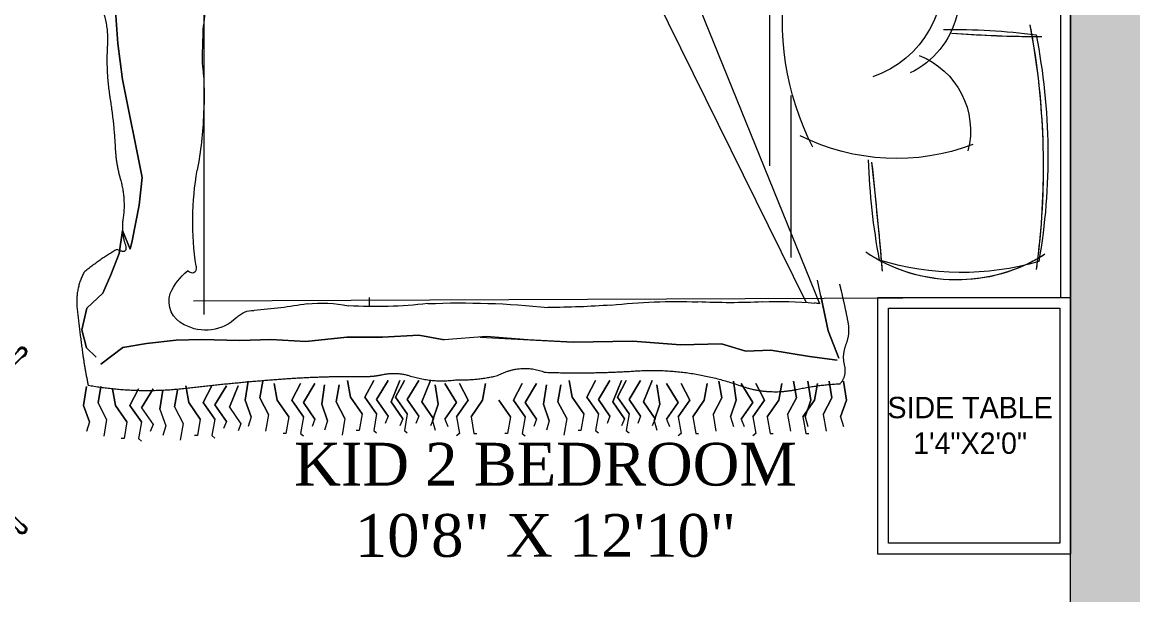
# Model space of a CAD drawing. Header units: inches. Extents: x 2744 to 7136, y -4349 to -2068.
# Drawn here: x 5822.1 to 5926, y -4188.1 to -4134.6 of the extents above; entities that cross this region are included whole.
import ezdxf

# ---------------------------------------------------------------- set-up
doc = ezdxf.new("R2010")
doc.units = ezdxf.units.IN
doc.header["$MEASUREMENT"] = 0
doc.linetypes.add('1', pattern=[0])
doc.layers.add('1_text', color=252, linetype='Continuous')
doc.layers.add('line_cad-block.com', color=250, linetype='Continuous')
doc.layers.add('col.', color=31, linetype='Continuous', lineweight=0)
doc.layers.add('DIM', color=40, linetype='1', lineweight=0)
doc.layers.add('HATCH', color=251, linetype='Continuous', lineweight=0, transparency=0.75)
doc.styles.add('HEMI', font='stylu.ttf')
doc.styles.add('syf', font='sylfaen.ttf')

# ---------------------------------------------------------------- blocks, each defined once
blk = doc.blocks.new('RUG')
at = {"color": 252, "true_color": 0x939598}
for p, q in [((35282.32, -13409.02), (35281.32, -13404.3)), ((35281.63, -13405.75), (35282.32, -13409.02)), ((35282.32, -13409.02), (35283.32, -13411.59)), ((35283.32, -13411.59), (35282.32, -13409.02)), ((35218.11, -13416.23), (35219.2, -13417.79)), ((35218.11, -13416.23), (35219.2, -13417.79)), ((35219.83, -13416.37), (35220.37, -13417.92)), ((35219.83, -13416.37), (35220.37, -13417.92)), ((35221.19, -13416.14), (35222, -13417.7)), ((35221.19, -13416.14), (35222, -13417.7)), ((35226.32, -13416.17), (35227.4, -13417.73)), ((35226.32, -13416.17), (35227.4, -13417.73)), ((35213.23, -13417.56), (35212.95, -13418.45)), ((35213.23, -13417.56), (35212.95, -13418.45)), ((35214.85, -13417.34), (35214.58, -13418.9)), ((35214.85, -13417.34), (35214.58, -13418.9)), ((35216.75, -13417.56), (35216.48, -13419.12)), ((35216.75, -13417.56), (35216.48, -13419.12)), ((35218.11, -13417.56), (35217.84, -13419.12)), ((35218.11, -13417.56), (35217.84, -13419.12)), ((35223.6, -13417.29), (35223.33, -13418.84)), ((35223.6, -13417.29), (35223.33, -13418.84)), ((35224.96, -13417.29), (35224.69, -13418.84)), ((35224.96, -13417.29), (35224.69, -13418.84)), ((35226.05, -13417.51), (35225.78, -13418.18)), ((35226.05, -13417.51), (35225.78, -13418.18)), ((35228.35, -13417.08), (35228.08, -13417.97)), ((35228.35, -13417.08), (35228.08, -13417.97)), ((35229.98, -13416.86), (35229.71, -13418.42)), ((35229.98, -13416.86), (35229.71, -13418.42)), ((35231.88, -13417.08), (35231.61, -13418.64)), ((35231.88, -13417.08), (35231.61, -13418.64)), ((35233.24, -13417.08), (35232.97, -13418.64)), ((35233.24, -13417.08), (35232.97, -13418.64)), ((35234.32, -13417.31), (35234.05, -13417.97)), ((35234.32, -13417.31), (35234.05, -13417.97)), ((35235.5, -13417.44), (35235.23, -13418.33)), ((35235.5, -13417.44), (35235.23, -13418.33)), ((35237.13, -13417.22), (35236.86, -13418.78)), ((35237.13, -13417.22), (35236.86, -13418.78)), ((35238.73, -13416.8), (35238.46, -13418.36)), ((35238.73, -13416.8), (35238.46, -13418.36)), ((35240.09, -13416.8), (35239.82, -13418.36)), ((35240.09, -13416.8), (35239.82, -13418.36)), ((35241.17, -13417.03), (35240.9, -13417.69)), ((35241.17, -13417.03), (35240.9, -13417.69)), ((35242.53, -13417.25), (35242.26, -13417.92)), ((35242.53, -13417.25), (35242.26, -13417.92)), ((35242.96, -13416.8), (35242.69, -13418.36)), ((35242.96, -13416.8), (35242.69, -13418.36)), ((35244.04, -13417.03), (35243.77, -13417.69)), ((35244.04, -13417.03), (35243.77, -13417.69)), ((35245.4, -13417.25), (35245.13, -13417.92)), ((35245.4, -13417.25), (35245.13, -13417.92)), ((35245.3, -13417.44), (35245.57, -13418.33)), ((35245.3, -13417.44), (35245.57, -13418.33)), ((35246.47, -13417.31), (35246.75, -13417.97)), ((35246.47, -13417.31), (35246.75, -13417.97)), ((35247.56, -13417.08), (35247.83, -13418.64)), ((35247.56, -13417.08), (35247.83, -13418.64)), ((35248.92, -13417.08), (35249.19, -13418.64)), ((35248.92, -13417.08), (35249.19, -13418.64)), ((35252.61, -13417.08), (35252.34, -13418.64)), ((35252.61, -13417.08), (35252.34, -13418.64)), ((35253.97, -13417.08), (35253.7, -13418.64)), ((35253.97, -13417.08), (35253.7, -13418.64)), ((35255.05, -13417.31), (35254.78, -13417.97)), ((35255.05, -13417.31), (35254.78, -13417.97)), ((35256.23, -13417.44), (35255.96, -13418.33)), ((35256.23, -13417.44), (35255.96, -13418.33)), ((35257.86, -13417.22), (35257.59, -13418.78)), ((35257.86, -13417.22), (35257.59, -13418.78)), ((35259.46, -13416.8), (35259.19, -13418.36)), ((35259.46, -13416.8), (35259.19, -13418.36)), ((35260.82, -13416.8), (35260.55, -13418.36)), ((35260.82, -13416.8), (35260.55, -13418.36)), ((35261.9, -13417.03), (35261.63, -13417.69)), ((35261.9, -13417.03), (35261.63, -13417.69)), ((35263.26, -13417.25), (35262.99, -13417.92)), ((35263.26, -13417.25), (35262.99, -13417.92)), ((35263.69, -13416.8), (35263.42, -13418.36)), ((35263.69, -13416.8), (35263.42, -13418.36)), ((35264.77, -13417.03), (35264.5, -13417.69)), ((35264.77, -13417.03), (35264.5, -13417.69)), ((35266.13, -13417.25), (35265.86, -13417.92)), ((35266.13, -13417.25), (35265.86, -13417.92)), ((35266.03, -13417.44), (35266.3, -13418.33)), ((35266.03, -13417.44), (35266.3, -13418.33)), ((35267.2, -13417.31), (35267.47, -13417.97)), ((35267.2, -13417.31), (35267.47, -13417.97)), ((35268.29, -13417.08), (35268.56, -13418.64)), ((35268.29, -13417.08), (35268.56, -13418.64)), ((35269.65, -13417.08), (35269.92, -13418.64)), ((35269.65, -13417.08), (35269.92, -13418.64)), ((35271.55, -13416.86), (35271.82, -13418.42)), ((35271.55, -13416.86), (35271.82, -13418.42)), ((35273.18, -13417.08), (35273.45, -13417.97)), ((35273.18, -13417.08), (35273.45, -13417.97)), ((35274.18, -13417.31), (35274.45, -13417.97)), ((35274.18, -13417.31), (35274.45, -13417.97)), ((35275.27, -13417.08), (35275.54, -13418.64)), ((35275.27, -13417.08), (35275.54, -13418.64)), ((35276.62, -13417.08), (35276.89, -13418.64)), ((35276.62, -13417.08), (35276.89, -13418.64)), ((35278.52, -13416.86), (35278.8, -13418.42)), ((35278.52, -13416.86), (35278.8, -13418.42)), ((35279.95, -13417.08), (35280.22, -13418.64)), ((35279.95, -13417.08), (35280.22, -13418.64)), ((35280.15, -13417.08), (35280.42, -13417.97)), ((35280.15, -13417.08), (35280.42, -13417.97)), ((35281.85, -13416.86), (35282.12, -13418.42)), ((35281.85, -13416.86), (35282.12, -13418.42)), ((35283.47, -13417.08), (35283.75, -13417.97)), ((35283.47, -13417.08), (35283.75, -13417.97)), ((35219.2, -13417.79), (35218.93, -13418.45)), ((35219.2, -13417.79), (35218.93, -13418.45)), ((35220.37, -13417.92), (35220.1, -13418.81)), ((35220.37, -13417.92), (35220.1, -13418.81)), ((35222, -13417.7), (35221.73, -13419.26)), ((35222, -13417.7), (35221.73, -13419.26)), ((35227.4, -13417.73), (35227.13, -13418.4)), ((35227.4, -13417.73), (35227.13, -13418.4)), ((35231.61, -13418.64), (35231.34, -13418.64)), ((35231.61, -13418.64), (35231.34, -13418.64)), ((35232.97, -13418.64), (35233.24, -13418.86)), ((35232.97, -13418.64), (35233.24, -13418.86)), ((35238.46, -13418.36), (35238.19, -13418.36)), ((35238.46, -13418.36), (35238.19, -13418.36)), ((35239.82, -13418.36), (35240.09, -13418.58)), ((35239.82, -13418.36), (35240.09, -13418.58)), ((35242.69, -13418.36), (35242.96, -13418.58)), ((35242.69, -13418.36), (35242.96, -13418.58)), ((35247.83, -13418.64), (35247.56, -13418.86)), ((35247.83, -13418.64), (35247.56, -13418.86)), ((35249.19, -13418.64), (35249.46, -13418.64)), ((35249.19, -13418.64), (35249.46, -13418.64)), ((35252.34, -13418.64), (35252.07, -13418.64)), ((35252.34, -13418.64), (35252.07, -13418.64)), ((35253.7, -13418.64), (35253.97, -13418.86)), ((35253.7, -13418.64), (35253.97, -13418.86)), ((35259.19, -13418.36), (35258.92, -13418.36)), ((35259.19, -13418.36), (35258.92, -13418.36)), ((35260.55, -13418.36), (35260.82, -13418.58)), ((35260.55, -13418.36), (35260.82, -13418.58)), ((35263.42, -13418.36), (35263.69, -13418.58)), ((35263.42, -13418.36), (35263.69, -13418.58)), ((35268.56, -13418.64), (35268.29, -13418.86)), ((35268.56, -13418.64), (35268.29, -13418.86)), ((35269.92, -13418.64), (35270.19, -13418.64)), ((35269.92, -13418.64), (35270.19, -13418.64)), ((35275.54, -13418.64), (35275.27, -13418.86)), ((35275.54, -13418.64), (35275.27, -13418.86)), ((35276.89, -13418.64), (35277.17, -13418.64)), ((35276.89, -13418.64), (35277.17, -13418.64)), ((35280.22, -13418.64), (35280.49, -13418.64)), ((35280.22, -13418.64), (35280.49, -13418.64)), ((35216.48, -13419.12), (35216.21, -13419.12)), ((35216.48, -13419.12), (35216.21, -13419.12)), ((35217.84, -13419.12), (35218.11, -13419.34)), ((35217.84, -13419.12), (35218.11, -13419.34)), ((35223.33, -13418.84), (35223.06, -13418.84)), ((35223.33, -13418.84), (35223.06, -13418.84)), ((35224.69, -13418.84), (35224.96, -13419.07)), ((35224.69, -13418.84), (35224.96, -13419.07))]:
    blk.add_line(p, q, dxfattribs=at)
for points in [[(35215.63, -13378.65), (35215.9, -13382.17), (35216.32, -13385.51), (35218.18, -13394.68), (35217.9, -13397.28), (35217.23, -13400.61), (35217.04, -13401.39), (35216.32, -13399.66), (35216.01, -13401.81), (35215.24, -13403.8), (35214.49, -13405.5), (35212.99, -13406.91), (35212.52, -13408.93), (35212.96, -13410.63), (35213.88, -13411.49), (35212.96, -13410.63), (35212.52, -13408.93), (35212.99, -13406.91), (35214.49, -13405.5), (35215.24, -13403.8), (35216.01, -13401.81), (35216.32, -13399.66), (35217.04, -13401.39), (35217.23, -13400.61), (35217.9, -13397.28), (35218.18, -13394.68), (35216.32, -13385.51), (35215.9, -13382.17), (35215.63, -13378.65)], [(35249.76, -13409.62), (35258.47, -13410.08), (35264.05, -13409.99), (35268.51, -13410.34), (35272.34, -13410.24), (35274.61, -13410.95), (35276.94, -13410.85), (35280.55, -13411.43), (35283.15, -13411.78), (35280.55, -13411.43), (35276.94, -13410.85), (35274.61, -13410.95), (35272.34, -13410.24), (35268.51, -13410.34), (35264.05, -13409.99), (35258.47, -13410.08), (35254.26, -13409.86), (35250.37, -13409.57), (35246.41, -13409.89), (35244.05, -13409.44), (35240.64, -13409.63), (35237.31, -13409.63), (35233.46, -13410.02), (35230.19, -13409.83), (35227.3, -13409.95), (35223.67, -13409.83), (35221.34, -13409.92), (35218.57, -13410.21), (35216.35, -13410.6), (35214.32, -13412.14), (35216.35, -13410.6), (35218.57, -13410.21), (35221.34, -13409.92), (35223.67, -13409.83), (35227.3, -13409.95), (35230.19, -13409.83), (35233.46, -13410.02), (35237.31, -13409.63), (35240.64, -13409.63), (35244.05, -13409.44), (35246.41, -13409.89)]]:
    blk.add_lwpolyline(points, dxfattribs=at)
for points in [[(35212.95, -13414.23), (35212.68, -13416.01), (35213.23, -13417.56), (35212.68, -13416.01)], [(35214.31, -13414.23), (35214.04, -13415.78), (35214.85, -13417.34), (35214.04, -13415.78)], [(35215.4, -13414.45), (35215.67, -13416.01), (35216.75, -13417.56), (35215.67, -13416.01)], [(35217.84, -13414.45), (35217.03, -13416.01), (35218.11, -13417.56), (35217.03, -13416.01)], [(35219.2, -13414.45), (35218.11, -13416.23)], [(35222.25, -13414.17), (35222.52, -13415.73), (35223.6, -13417.29), (35222.52, -13415.73)], [(35224.69, -13414.17), (35223.87, -13415.73), (35224.96, -13417.29), (35223.87, -13415.73)], [(35226.05, -13414.17), (35224.96, -13415.95), (35226.05, -13417.51), (35224.96, -13415.95)], [(35227.13, -13414.17), (35226.32, -13416.17)], [(35228.08, -13413.74), (35227.81, -13415.53), (35228.35, -13417.08), (35227.81, -13415.53)], [(35229.44, -13413.74), (35229.17, -13415.3), (35229.98, -13416.86), (35229.17, -13415.3)], [(35230.52, -13413.97), (35230.8, -13415.53), (35231.88, -13417.08), (35230.8, -13415.53)], [(35232.97, -13413.97), (35232.15, -13415.53), (35233.24, -13417.08), (35232.15, -13415.53)], [(35234.32, -13413.97), (35233.24, -13415.75), (35234.32, -13417.31), (35233.24, -13415.75)], [(35235.23, -13414.1), (35234.96, -13415.88), (35235.5, -13417.44), (35234.96, -13415.88)], [(35236.59, -13414.1), (35236.31, -13415.66), (35237.13, -13417.22), (35236.31, -13415.66)], [(35237.37, -13413.69), (35237.64, -13415.25), (35238.73, -13416.8), (35237.64, -13415.25)], [(35239.82, -13413.69), (35239, -13415.25), (35240.09, -13416.8), (35239, -13415.25)], [(35241.17, -13413.69), (35240.09, -13415.47), (35241.17, -13417.03), (35240.09, -13415.47)], [(35242.26, -13413.69), (35241.45, -13415.69), (35242.53, -13417.25), (35241.45, -13415.69)], [(35242.69, -13413.69), (35241.87, -13415.25), (35242.96, -13416.8), (35241.87, -13415.25)], [(35244.04, -13413.69), (35242.96, -13415.47), (35244.04, -13417.03), (35242.96, -13415.47)], [(35245.13, -13413.69), (35244.32, -13415.69), (35245.4, -13417.25), (35244.32, -13415.69)], [(35245.57, -13414.1), (35245.84, -13415.88), (35245.3, -13417.44), (35245.84, -13415.88)], [(35246.47, -13413.97), (35247.56, -13415.75), (35246.47, -13417.31), (35247.56, -13415.75)], [(35247.83, -13413.97), (35248.65, -13415.53), (35247.56, -13417.08), (35248.65, -13415.53)], [(35250.27, -13413.97), (35250, -13415.53), (35248.92, -13417.08), (35250, -13415.53)], [(35253.7, -13413.97), (35252.88, -13415.53), (35253.97, -13417.08), (35252.88, -13415.53)], [(35255.05, -13413.97), (35253.97, -13415.75), (35255.05, -13417.31), (35253.97, -13415.75)], [(35255.96, -13414.1), (35255.69, -13415.88), (35256.23, -13417.44), (35255.69, -13415.88)], [(35257.32, -13414.1), (35257.04, -13415.66), (35257.86, -13417.22), (35257.04, -13415.66)], [(35258.1, -13413.69), (35258.37, -13415.25), (35259.46, -13416.8), (35258.37, -13415.25)], [(35260.55, -13413.69), (35259.73, -13415.25), (35260.82, -13416.8), (35259.73, -13415.25)], [(35261.9, -13413.69), (35260.82, -13415.47), (35261.9, -13417.03), (35260.82, -13415.47)], [(35262.99, -13413.69), (35262.17, -13415.69), (35263.26, -13417.25), (35262.17, -13415.69)], [(35263.42, -13413.69), (35262.6, -13415.25), (35263.69, -13416.8), (35262.6, -13415.25)], [(35264.77, -13413.69), (35263.69, -13415.47), (35264.77, -13417.03), (35263.69, -13415.47)], [(35265.86, -13413.69), (35265.05, -13415.69), (35266.13, -13417.25), (35265.05, -13415.69)], [(35266.3, -13414.1), (35266.57, -13415.88), (35266.03, -13417.44), (35266.57, -13415.88)], [(35267.2, -13413.97), (35268.29, -13415.75), (35267.2, -13417.31), (35268.29, -13415.75)], [(35268.56, -13413.97), (35269.38, -13415.53), (35268.29, -13417.08), (35269.38, -13415.53)], [(35271, -13413.97), (35270.73, -13415.53), (35269.65, -13417.08), (35270.73, -13415.53)], [(35272.09, -13413.74), (35272.36, -13415.3), (35271.55, -13416.86), (35272.36, -13415.3)], [(35273.45, -13413.74), (35273.72, -13415.53), (35273.18, -13417.08), (35273.72, -13415.53)], [(35274.18, -13413.97), (35275.27, -13415.75), (35274.18, -13417.31), (35275.27, -13415.75)], [(35275.54, -13413.97), (35276.35, -13415.53), (35275.27, -13417.08), (35276.35, -13415.53)], [(35277.98, -13413.97), (35277.71, -13415.53), (35276.62, -13417.08), (35277.71, -13415.53)], [(35279.07, -13413.74), (35279.34, -13415.3), (35278.52, -13416.86), (35279.34, -13415.3)], [(35281.3, -13413.97), (35281.03, -13415.53), (35279.95, -13417.08), (35281.03, -13415.53)], [(35280.42, -13413.74), (35280.7, -13415.53), (35280.15, -13417.08), (35280.7, -13415.53)], [(35282.39, -13413.74), (35282.66, -13415.3), (35281.85, -13416.86), (35282.66, -13415.3)], [(35283.75, -13413.74), (35284.02, -13415.53), (35283.47, -13417.08), (35284.02, -13415.53)], [(35220.1, -13414.59), (35219.83, -13416.37)], [(35221.46, -13414.59), (35221.19, -13416.14)], [(35251.52, -13415.53), (35252.61, -13417.08)]]:
    blk.add_lwpolyline(points, close=True, dxfattribs=at)
for points, weights in [([(35213.97, -13377.92), (35215.07, -13379.93), (35214.92, -13382.3)], [1, 0.950093000813, 1]), ([(35214.92, -13382.3), (35214.76, -13384.79), (35215.16, -13387.25)], [1, 0.991872082391, 1]), ([(35215.16, -13387.25), (35215.54, -13389.64), (35215.66, -13392.06)], [1, 0.998121958453, 1]), ([(35215.66, -13392.06), (35215.74, -13393.5), (35216.14, -13394.87)], [1, 0.991229700851, 1]), ([(35216.14, -13394.87), (35216.67, -13396.71), (35216.37, -13398.62)], [1, 0.968343748558, 1]), ([(35216.37, -13398.62), (35216.2, -13399.74), (35216.54, -13400.8)], [1, 0.964346709914, 1]), ([(35216.54, -13400.8), (35217, -13402.07), (35215.83, -13401.41)], [1, 0.868356374552, 1]), ([(35215.83, -13401.41), (35214.19, -13402.34), (35212.73, -13403.57)], [1, 0.998119366368, 1]), ([(35212.73, -13403.57), (35211.89, -13405.12), (35212.08, -13406.93)], [1, 0.942426610389, 1]), ([(35212.08, -13406.93), (35212.32, -13409.1), (35212.62, -13411.27)], [1, 0.999802238708, 1]), ([(35283.99, -13410.29), (35284.39, -13409.33), (35284.19, -13408.3)], [1, 0.945610610755, 1]), ([(35283.85, -13412.28), (35283.59, -13411.26), (35283.99, -13410.29)], [1, 0.932646346997, 1]), ([(35212.62, -13411.27), (35212.83, -13412.71), (35213.12, -13414.12)], [1, 0.999325190308, 1]), ([(35283.42, -13413.98), (35284.11, -13413.29), (35283.85, -13412.28)], [1, 0.838848701023, 1]), ([(35231.33, -13413.53), (35235.21, -13413.25), (35239.1, -13413.3)], [1, 0.999313337894, 1]), ([(35239.1, -13413.3), (35239.85, -13413.3), (35240.58, -13413.14)], [1, 0.994912245204, 1]), ([(35240.58, -13413.14), (35241.93, -13412.84), (35243.26, -13413.26)], [1, 0.973995781945, 1]), ([(35243.26, -13413.26), (35245.4, -13413.93), (35247.61, -13413.61)], [1, 0.980751849496, 1]), ([(35247.61, -13413.61), (35249.52, -13413.67), (35251.38, -13413.22)], [1, 0.991152452521, 1]), ([(35251.38, -13413.22), (35253.64, -13412.03), (35255.82, -13412.91)], [1, 0.960451563975, 1]), ([(35255.82, -13412.91), (35260.05, -13413.06), (35264.27, -13412.79)], [1, 0.999006692353, 1]), ([(35264.27, -13412.79), (35269.27, -13412.46), (35274.06, -13414.16)], [1, 0.984461760624, 1]), ([(35213.12, -13414.12), (35217.72, -13414.94), (35222.35, -13414.39)], [1, 0.991944177223, 1]), ([(35222.35, -13414.39), (35226.84, -13413.86), (35231.33, -13413.53)], [1, 0.999812657828, 1]), ([(35274.06, -13414.16), (35276.69, -13415.09), (35279.39, -13414.51)], [1, 0.971413520198, 1]), ([(35279.39, -13414.51), (35281.39, -13414.08), (35283.42, -13413.98)], [1, 0.997548370088, 1])]:
    blk.add_rational_spline(points, weights, degree=2, dxfattribs=at)
blk.add_rational_spline([(35284.19, -13408.3), (35283.99, -13407.24), (35283.76, -13406.18), (35283.51, -13405.14), (35283.48, -13404.98), (35283.44, -13404.83), (35283.4, -13404.67)], [1, 0.999759655321, 0.999759655321, 1, 1, 1, 1], degree=3, knots=[3.17159533, 3.17159533, 3.17159533, 3.17159533, 3.2253011, 3.2253011, 3.2253011, 3.23317706, 3.23317706, 3.23317706, 3.23317706], dxfattribs=at)
blk = doc.blocks.new('WEF')
at = {"color": 18, "true_color": 0x000000}
for p, q in [((2264.2, 447.29), (2264.2, 525.48)), ((2321.78, 448.3), (2290.34, 525.73)), ((2320.48, 448.44), (2282.72, 525.08)), ((2344.28, 523.89), (2344.28, 448.89)), ((2317.1, 461.2), (2317.1, 483.51)), ((2319.1, 452.64), (2319.1, 467.79)), ((2344.28, 448.89), (2263.2, 448.54)), ((2279.67, 448.04), (2279.67, 448.89))]:
    blk.add_line(p, q, dxfattribs=at)
at = {"color": 18, "lineweight": 0, "true_color": 0x000000}
blk.add_line((2345.2, 523.89), (2345.2, 448.89), dxfattribs=at)
blk.add_line((2345.2, 523.89), (2345.2, 448.89), dxfattribs=at)
at = {"color": 18, "linetype": 'ByBlock', "true_color": 0x000000, "extrusion": (-3.50325e-45, 3.15544e-30, -1)}
blk.add_ellipse((2221.61, 478.67), major_axis=(30.24, -30.24), ratio=1, start_param=5.375999, end_param=5.599353, dxfattribs=at)
at = {"color": 18, "linetype": 'ByBlock', "true_color": 0x000000, "extrusion": (-1.75162e-45, 3.15544e-30, -1)}
for centre, major_axis, start_param, end_param in [((2326.62, 477.24), (5.79, -5.79), 4.872384, 6.612043), ((2344.31, 474.75), (-18.41, -18.41), 0.315099, 0.95405), ((2241.27, 467.85), (-16.22, -16.22), 3.815452, 4.002481), ((2266.01, 447.08), (3.85, -3.85), 2.769943, 3.262997), ((2268.81, 445.52), (-1.53, -1.53), 1.549093, 2.381404), ((2275.2, 436.29), (-8.54, -8.54), 2.2425, 2.564118), ((2318.21, 416.81), (-22.42, -22.42), 2.30003, 2.453784), ((2264.34, 450), (2.95, -2.95), 0.013686, 1.286679)]:
    blk.add_ellipse(centre, major_axis=major_axis, ratio=1, start_param=start_param, end_param=end_param, dxfattribs=at)
at = {"color": 18, "true_color": 0x000000, "extrusion": (-2.62743e-45, 3.15544e-30, -1)}
blk.add_ellipse((2323.5, 478.76), major_axis=(6.92, -6.92), ratio=1, start_param=5.289068, end_param=6.734078, dxfattribs=at)
blk.add_ellipse((2323.5, 478.76), major_axis=(6.92, -6.92), ratio=1, start_param=5.289068, end_param=6.734078, dxfattribs=at)
at = {"color": 18, "linetype": 'ByBlock', "true_color": 0x000000, "extrusion": (-1.92679e-45, 3.15544e-30, -1)}
for centre, major_axis, start_param, end_param in [((2305.75, 471.5), (-29.48, -29.48), 0.759034, 0.853528), ((2280.25, 489.23), (29.13, -29.13), 0.666874, 0.847418), ((2325.1, 471.04), (-16.25, -16.25), -0.640096, -0.619014)]:
    blk.add_ellipse(centre, major_axis=major_axis, ratio=1, start_param=start_param, end_param=end_param, dxfattribs=at)
at = {"color": 18, "linetype": 'ByBlock', "true_color": 0x000000, "extrusion": (-5.07971e-45, 3.15544e-30, -1)}
blk.add_ellipse((2334.2, 414.71), major_axis=(-41.9, -41.9), ratio=1, start_param=2.341422, end_param=2.488024, dxfattribs=at)
at = {"color": 18, "true_color": 0x000000, "extrusion": (-1.57646e-45, 3.15544e-30, -1)}
for start_param in [0.795211, 0.787253]:
    blk.add_ellipse((2342.73, 587.94), major_axis=(81.09, -81.09), ratio=1, start_param=start_param, end_param=0.860991, dxfattribs=at)
at = {"color": 18, "true_color": 0x000000, "extrusion": (-2.10195e-45, 3.15544e-30, -1)}
for start_param, end_param in [(3.003922, 3.014474), (3.003922, 3.279264), (3.014474, 3.017375), (3.017375, 3.266975), (3.270718, 3.279264), (3.266975, 3.270718)]:
    blk.add_ellipse((2244.7, 460.44), major_axis=(-97.93, -2.52), ratio=0.851279, start_param=start_param, end_param=end_param, dxfattribs=at)
at = {"color": 18, "true_color": 0x000000, "extrusion": (-8.75812e-46, 3.15544e-30, -1)}
for start_param, end_param in [(0.791582, 0.795211), (0.787253, 0.791582)]:
    blk.add_ellipse((2342.73, 587.94), major_axis=(81.09, -81.09), ratio=1, start_param=start_param, end_param=end_param, dxfattribs=at)
at = {"color": 18, "linetype": 'ByBlock', "true_color": 0x000000, "extrusion": (-2.09647e-45, 3.15544e-30, -1)}
blk.add_ellipse((2261.03, 461.88), major_axis=(-82.06, -0.98), ratio=0.841331, start_param=2.987405, end_param=3.295781, dxfattribs=at)
at = {"color": 18, "linetype": 'ByBlock', "true_color": 0x000000, "extrusion": (-4.2039e-45, 3.15544e-30, -1)}
blk.add_ellipse((2328.29, 464.48), major_axis=(5.35, -5.35), ratio=1, start_param=4.301006, end_param=5.748507, dxfattribs=at)
at = {"color": 18, "linetype": 'ByBlock', "true_color": 0x000000, "extrusion": (-2.8026e-45, 3.15544e-30, -1)}
for centre, major_axis, start_param, end_param in [((2227.45, 467.53), (25.97, -25.97), 5.536316, 5.682019), ((2295.95, 537.54), (63.35, -63.35), 0.71504, 0.781026)]:
    blk.add_ellipse(centre, major_axis=major_axis, ratio=1, start_param=start_param, end_param=end_param, dxfattribs=at)
at = {"color": 18, "linetype": 'ByBlock', "true_color": 0x000000, "extrusion": (-1.4013e-45, 3.15544e-30, -1)}
blk.add_ellipse((2328.95, 482.07), major_axis=(14.27, -14.27), ratio=1, start_param=0.42416, end_param=1.247956, dxfattribs=at)
at = {"color": 18, "linetype": 'ByBlock', "true_color": 0x000000, "extrusion": (-2.18953e-45, 3.15544e-30, -1)}
blk.add_ellipse((2451.44, 470.68), major_axis=(-124.78, -13.63), ratio=0.702701, start_param=-0.053395, end_param=0.053395, dxfattribs=at)
at = {"color": 18, "true_color": 0x000000, "extrusion": (-2.23332e-45, 3.15544e-30, -1)}
for start_param, end_param in [(3.134052, 3.147677), (3.134052, 3.149133), (3.147677, 3.147787), (3.147787, 3.149133)]:
    blk.add_ellipse((1388.23, 365.98), major_axis=(-938.9, -90.47), ratio=0.719735, start_param=start_param, end_param=end_param, dxfattribs=at)
at = {"color": 18, "linetype": 'ByBlock', "true_color": 0x000000, "extrusion": (-2.10742e-45, 3.15544e-30, -1)}
blk.add_ellipse((2294.16, 455.98), major_axis=(-31.02, 0.34), ratio=0.947244, start_param=-0.15335, end_param=0.15335, dxfattribs=at)
at = {"color": 18, "true_color": 0x000000, "extrusion": (-1.4013e-45, 3.15544e-30, -1)}
for start_param, end_param in [(1.266203, 1.375906), (0.21834, 1.375906), (0.21834, 0.256988), (0.357537, 1.266203), (0.270223, 0.357537), (0.256988, 0.270223)]:
    blk.add_ellipse((2334.59, 465.83), major_axis=(10.82, -10.82), ratio=1, start_param=start_param, end_param=end_param, dxfattribs=at)
at = {"color": 18, "linetype": 'ByBlock', "true_color": 0x000000, "extrusion": (-2.10195e-45, 3.15544e-30, -1)}
for centre, major_axis, ratio, start_param, end_param in [((2262.23, 453.04), (1.05, -1.83), 0.357201, -0.660025, 0.660025), ((2313.39, 507.95), (-42.11, -42.11), 1, -0.836404, -0.734393)]:
    blk.add_ellipse(centre, major_axis=major_axis, ratio=ratio, start_param=start_param, end_param=end_param, dxfattribs=at)
at = {"color": 18, "linetype": 'ByBlock', "true_color": 0x000000, "extrusion": (-1.57646e-45, 3.15544e-30, -1)}
blk.add_ellipse((2335.03, 477.29), major_axis=(18.43, -18.43), ratio=1, start_param=0.50486, end_param=1.084563, dxfattribs=at)
at = {"color": 18, "linetype": 'ByBlock', "true_color": 0x000000, "extrusion": (-7.00649e-46, 3.15544e-30, -1)}
for centre, major_axis, start_param, end_param in [((2263.35, 448.55), (1.72, -1.72), 1.215712, 2.653916), ((2288.26, 373.58), (52.89, -52.89), 3.885081, 4.03522)]:
    blk.add_ellipse(centre, major_axis=major_axis, ratio=1, start_param=start_param, end_param=end_param, dxfattribs=at)
at = {"color": 18, "linetype": 'ByBlock', "true_color": 0x000000, "extrusion": (-2.62743e-45, 3.15544e-30, -1)}
blk.add_ellipse((2308.23, 396.96), major_axis=(-36.45, -36.45), ratio=1, start_param=2.239784, end_param=2.397352, dxfattribs=at)
at = {"color": 18, "linetype": 'ByBlock', "true_color": 0x000000, "extrusion": (-4.1601e-45, 3.15544e-30, -1)}
blk.add_ellipse((2265.49, 495.4), major_axis=(-5.87, 47.48), ratio=0.98775, start_param=3.088596, end_param=3.194589, dxfattribs=at)
at = {"layer": 'col.', "color": 48, "lineweight": 9, "ltscale": 10, "elevation": 0}
for points in [[(2327.2, 448.89), (2345.2, 448.89), (2345.2, 424.89), (2327.2, 424.89)], [(2328.2, 447.89), (2344.2, 447.89), (2344.2, 425.89), (2328.2, 425.89)]]:
    blk.add_lwpolyline(points, close=True, dxfattribs=at)
at = {"lineweight": 9}
blk.add_blockref('RUG', (-32959.76, 13854.8), dxfattribs=at)
blk = doc.blocks.new('LEADCHAIR Executive 2014')
at = {"layer": 'line_cad-block.com', "color": 252, "true_color": 0x939598}
for points in [[(-239.1, 253.9), (-240.7, 256.2), (-243.5, 261.1), (-245.6, 264.4), (-248.8, 266.8), (-252.6, 268), (-256.7, 268.1), (-260.5, 266.8), (-263.7, 264.5), (-266.1, 261.3), (-267.3, 257.4), (-267.1, 253), (-266, 249.6), (-263.7, 246.3), (-259.6, 243.9), (-254, 240.4)], [(-186.5, 201.1), (-247.6, 262.2), (-251.2, 264.6), (-253.3, 265.3), (-256.4, 265.2), (-258.6, 264.5), (-261.7, 262.4), (-263.7, 259.8), (-264.8, 257), (-264.4, 254.4), (-263.9, 251.3), (-262.1, 248.8), (-240.6, 227), (-210.7, 196.4)], [(186.5, 201.1), (247.6, 262.2), (251.2, 264.6), (253.3, 265.3), (256.4, 265.2), (258.6, 264.5), (261.7, 262.4), (263.7, 259.8), (264.8, 257), (264.4, 254.4), (263.9, 251.3), (262.1, 248.8), (240.6, 227), (210.7, 196.4)], [(239.1, 253.9), (240.7, 256.2), (243.5, 261.1), (245.6, 264.4), (248.8, 266.8), (252.6, 268), (256.7, 268.1), (260.5, 266.8), (263.7, 264.5), (266.1, 261.3), (267.3, 257.4), (267.1, 253), (266, 249.6), (263.7, 246.3), (259.6, 243.9), (254, 240.4)], [(0, 214.2), (-63.6, 212.7), (-127.1, 208.1), (-190.4, 200.6), (-201.5, 198.6), (-211.2, 196.2), (-218.8, 193.6), (-223.1, 191.2), (-226.8, 183.8), (-246.5, 135.2), (-248.6, 131.4), (-251.1, 130.4), (-252.7, 131.3), (-254.8, 136.2), (-259.1, 146.6), (-261.5, 152.5), (-264.8, 159.1)], [(0.2, 209.5), (-63.2, 207.5), (-126.5, 203), (-189.5, 196), (-196.2, 194.9), (-204.4, 193), (-210.2, 191.7), (-215.6, 190.3), (-220.4, 187.9), (-223, 184.5), (-226.5, 175.5), (-244.9, 132.9), (-250.6, 123.7), (-253, 124.7), (-263.2, 145.7)], [(-91.9, 194.6), (-89.7, 193.7), (-88.8, 192.3), (-89.5, 180.1), (-92.1, 154.9), (-99.5, 151.5), (-106.1, 148.5), (-116.1, 145.5), (-120.2, 144.6), (-142.3, 142.3), (-168, 141), (-190.1, 140.8), (-205.5, 141.9), (-224.1, 145.3), (-229.7, 146.2), (-229.9, 146.5), (-227.8, 153.1), (-221, 172.7), (-219.4, 175.5), (-217, 177.6), (-209.7, 180.7), (-199.2, 183.9), (-193, 185.1), (-185.7, 186.6), (-130.2, 191.7), (-111.3, 193.1), (-91.9, 194.6)], [(0, 198.1), (-73.5, 196.6), (-74.4, 195.1), (-75.4, 193.4), (-76.1, 181.4), (-79.4, 156.4), (-78.4, 154.8), (-76.1, 154), (-70.7, 152.3), (-56.7, 148.1), (-43.6, 146.5), (-25.3, 145.8), (0.1, 145.8)], [(-0.2, 209.5), (63.2, 207.5), (126.5, 203), (189.5, 196), (196.2, 194.9), (204.4, 193), (210.2, 191.7), (215.6, 190.3), (220.4, 187.9), (223, 184.5), (226.5, 175.5), (244.9, 132.9), (250.6, 123.7), (253, 124.7), (263.2, 145.7)], [(0, 198.1), (73.5, 196.6), (74.4, 195.1), (75.4, 193.4), (76.1, 181.4), (79.4, 156.4), (78.4, 154.8), (76.1, 154), (70.7, 152.3), (56.7, 148.1), (43.6, 146.5), (25.3, 145.8), (-0.1, 145.8)], [(0, 214.2), (63.6, 212.7), (127.1, 208.1), (190.4, 200.6), (201.5, 198.6), (211.2, 196.2), (218.8, 193.6), (223.1, 191.2), (226.8, 183.8), (246.5, 135.2), (248.6, 131.4), (251.1, 130.4), (252.7, 131.3), (254.8, 136.2), (259.1, 146.6), (261.5, 152.5), (264.8, 159.1)], [(91.9, 194.6), (89.7, 193.7), (88.8, 192.3), (89.5, 180.1), (92.1, 154.9), (99.5, 151.5), (106.1, 148.5), (116.1, 145.5), (120.2, 144.6), (142.3, 142.3), (168, 141), (190.1, 140.8), (205.5, 141.9), (224.1, 145.3), (229.7, 146.2), (229.9, 146.5), (227.8, 153.1), (221, 172.7), (219.4, 175.5), (217, 177.6), (209.7, 180.7), (199.2, 183.9), (193, 185.1), (185.7, 186.6), (130.2, 191.7), (111.3, 193.1), (91.9, 194.6)], [(-233.5, 166.4), (-245.4, 163.8), (-252.1, 162.5), (-265.3, 159.2)], [(233.5, 166.4), (245.4, 163.8), (252.1, 162.5), (265.3, 159.2)], [(-255.6, 130), (-260.2, 127.9), (-262, 121.4), (-263.4, 115.9), (-265.5, 102.2), (-266.6, 54.8), (-267.4, -4.7), (-269.1, -78), (-270, -119), (-270, -168.2), (-270.4, -224.5), (-271.8, -264.7), (-269.6, -284.7), (-262.6, -303.3), (-251.2, -319.6), (-234.1, -334.1), (-217.3, -342.1), (-198.7, -346.1), (-170, -348.1), (-146.1, -349.7), (-72.8, -352.8), (0, -354.2)], [(-264.8, 159.1), (-265.4, 159.2), (-265.6, 158.7), (-265.8, 149.5), (-266.1, 142.4), (-266.1, 138.9), (-265.5, 103.7)], [(-263.2, 145.7), (-263.9, 145.7), (-263.9, 145.7), (-264.8, 145), (-265.3, 143.5), (-266.1, 130.6)], [(-98.2, 152), (-95.7, 152), (-93.1, 152), (-91.9, 151.6), (-92.6, 146.7), (-93.1, 143.2), (-93.8, 137.8), (-94.3, 134.2), (-95.1, 129), (-95.8, 123.9), (-95.9, 123.1), (-101.7, 119.8), (-107.4, 117.8), (-111.2, 115.5), (-128.4, 111.7), (-139.6, 110.1), (-170.4, 107.7), (-191.7, 106.6), (-204, 106.6), (-223.7, 108.1), (-229.5, 109.3), (-241.4, 112.7), (-243.9, 113.6), (-240.7, 120.7), (-236.9, 131.9), (-232.9, 142.2), (-231.6, 145.7), (-228.5, 151.1)], [(-71.4, 152.5), (-75.9, 152.7), (-78.7, 152.4), (-79.9, 152), (-80.5, 148.6), (-81.1, 143.8), (-82.2, 136.2), (-82.8, 130.2), (-83.8, 123.8), (-66.6, 117.1), (-50.4, 114.7), (0, 113.2)], [(71.4, 152.5), (75.9, 152.7), (78.7, 152.4), (79.9, 152), (80.5, 148.6), (81.1, 143.8), (82.2, 136.2), (82.8, 130.2), (83.8, 123.8), (66.6, 117.1), (50.4, 114.7), (0, 113.2)], [(255.6, 130), (260.2, 127.9), (262, 121.4), (263.4, 115.9), (265.5, 102.2), (266.6, 54.8), (267.4, -4.7), (269.1, -78), (270, -119), (270, -168.2), (270.4, -224.5), (271.8, -264.7), (269.6, -284.7), (262.6, -303.3), (251.2, -319.6), (234.1, -334.1), (217.3, -342.1), (198.7, -346.1), (170, -348.1), (146.1, -349.7), (72.8, -352.8), (0, -354.2)], [(98.2, 152), (95.7, 152), (93.1, 152), (91.9, 151.6), (92.6, 146.7), (93.1, 143.2), (93.8, 137.8), (94.3, 134.2), (95.1, 129), (95.8, 123.9), (95.9, 123.1), (101.7, 119.8), (107.4, 117.8), (111.2, 115.5), (128.4, 111.7), (139.6, 110.1), (170.4, 107.7), (191.7, 106.6), (204, 106.6), (223.7, 108.1), (229.5, 109.3), (241.4, 112.7), (243.9, 113.6), (240.7, 120.7), (236.9, 131.9), (232.9, 142.2), (231.6, 145.7), (228.5, 151.1)], [(263.2, 145.7), (263.9, 145.7), (263.9, 145.7), (264.8, 145), (265.3, 143.5), (266.1, 130.6)], [(264.8, 159.1), (265.4, 159.2), (265.6, 158.7), (265.8, 149.5), (266.1, 142.4), (266.1, 138.9), (265.5, 103.7)], [(-95.9, 123.1), (-99.3, 118.8), (-107.3, 111.6), (-117.3, 105.1), (-130.9, 100.8), (-156.8, 98.4), (-179.9, 96.6), (-198.2, 95.3), (-214.2, 95.3), (-221.1, 96.7), (-227.1, 98.7), (-232.7, 101.3), (-236.5, 104.7), (-240.1, 108.3), (-242.4, 111.8), (-243, 113.1)], [(-102.3, 114.7), (-88.6, 115.2)], [(-88.6, 115.2), (-86.2, 115.2), (-81.4, 114.1), (-73.1, 111)], [(-83.8, 123.8), (-72.8, 110.3), (-68.2, 107.1), (-59.9, 102.6), (-48.2, 99.8), (-39.4, 98.7), (-33.8, 98.4), (0, 98.5)], [(83.8, 123.8), (72.8, 110.3), (68.2, 107.1), (59.9, 102.6), (48.2, 99.8), (39.4, 98.7), (33.8, 98.4), (0, 98.5)], [(88.6, 115.2), (86.2, 115.2), (81.4, 114.1), (73.1, 111)], [(102.3, 114.7), (88.6, 115.2)], [(95.9, 123.1), (99.3, 118.8), (107.3, 111.6), (117.3, 105.1), (130.9, 100.8), (156.8, 98.4), (179.9, 96.6), (198.2, 95.3), (214.2, 95.3), (221.1, 96.7), (227.1, 98.7), (232.7, 101.3), (236.5, 104.7), (240.1, 108.3), (242.4, 111.8), (243, 113.1)]]:
    blk.add_lwpolyline(points, dxfattribs=at)

msp = doc.modelspace()

# ---------------------------------------------------------------- hatches: boundary and pattern name
at = {"layer": 'HATCH', "true_color": 0xc7c8ca, "transparency": 33554687}
h = msp.add_hatch(color=9, dxfattribs=at)
h.dxf.hatch_style = 1
h.paths.add_polyline_path([(5522.14, -3854.3), (5418.14, -3854.3), (5418.14, -3871.92), (5426.14, -3871.92), (5426.14, -3862.3), (5514.14, -3862.3), (5514.14, -3920.11), (5522.14, -3920.11)])
h.paths.add_polyline_path([(5426.14, -3895.92), (5418.14, -3895.92), (5418.14, -3912.3), (5378.14, -3912.3), (5378.14, -4079.3), (5412.14, -4079.3), (5412.14, -4073.3), (5386.14, -4073.3), (5386.14, -3920.3), (5426.14, -3920.3)])
h.paths.add_polyline_path([(5448.14, -3914.3), (5426.14, -3914.3), (5426.14, -3920.3), (5448.14, -3920.3)])
h.paths.add_polyline_path([(5514.14, -3914.3), (5481.14, -3914.3), (5481.14, -3920.11), (5514.14, -3920.11)], flags=17)
h.paths.add_polyline_path([(5522.14, -3954.3), (5516.14, -3954.3), (5516.14, -4073.3), (5484.14, -4073.3), (5484.14, -4079.3), (5516.14, -4079.3), (5516.14, -4139.3), (5537.14, -4139.3), (5537.14, -4133.3), (5522.14, -4133.3)])
h.paths.add_polyline_path([(5386.14, -4079.3), (5378.14, -4079.3), (5378.14, -4144.3), (5386.14, -4144.3)])
h.paths.add_polyline_path([(5522.14, -4139.3), (5516.14, -4139.3), (5516.14, -4144.3), (5516.14, -4197.3), (5522.14, -4197.3)])
h.paths.add_polyline_path([(5657.14, -4038.3), (5752.14, -4038.3), (5752.14, -4031.3), (5645.14, -4031.3), (5645.14, -4075.3), (5651.14, -4075.3), (5651.14, -4133.3), (5631.14, -4133.3), (5631.14, -4139.3), (5651.14, -4139.3), (5651.14, -4197.3), (5657.14, -4197.3), (5657.14, -4191.3)])
h.paths.add_polyline_path([(5657.14, -4197.3), (5651.14, -4197.3), (5651.14, -4260.3), (5657.14, -4260.3)])
h.paths.add_polyline_path([(5819.14, -4191.3), (5794.14, -4191.3), (5794.14, -4143.3), (5792.14, -4143.3), (5792.14, -4031.3), (5786.14, -4031.3), (5786.14, -4142.3), (5783.14, -4142.3), (5783.14, -4191.3), (5722.14, -4191.3), (5722.14, -4197.3), (5722.14, -4260.3), (5858.14, -4260.3), (5858.14, -4197.3), (5852.14, -4197.3), (5852.14, -4224.3), (5852.14, -4252.3), (5822.14, -4252.3), (5728.14, -4252.3), (5728.14, -4197.3), (5819.14, -4197.3)])
h.paths.add_polyline_path([(5858.14, -4191.3), (5852.14, -4191.3), (5852.14, -4197.3), (5858.14, -4197.3)], flags=17)
h.paths.add_polyline_path([(5852.14, -4224.3), (5822.14, -4224.3), (5822.14, -4230.3), (5828.14, -4230.3), (5852.14, -4230.3)], flags=17)
h.paths.add_polyline_path([(5928.14, -4037.3), (5928.14, -4031.3), (5825.14, -4031.3), (5825.14, -4037.3), (5920.14, -4037.3), (5920.14, -4191.3), (5920.14, -4197.3), (5928.14, -4197.3), (5928.14, -4191.3)])
h.paths.add_polyline_path([(6026.14, -4037.3), (6018.14, -4037.3), (6018.14, -4085.3), (6026.14, -4085.3)])
h.paths.add_polyline_path([(6026.14, -3812.3), (5916.14, -3812.3), (5916.14, -3874.3), (5844.14, -3874.3), (5844.14, -3882.3), (5844.14, -3996.3), (5850.14, -3996.3), (5850.14, -3882.3), (5924.14, -3882.3), (5924.14, -3874.3), (5924.14, -3820.3), (6018.14, -3820.3), (6018.14, -3874.3), (5987.14, -3874.3), (5987.14, -3882.3), (6018.14, -3882.3), (6018.14, -4037.3), (6026.14, -4037.3)])
h.paths.add_polyline_path([(5844.14, -3874.3), (5792.14, -3874.3), (5792.14, -3861.41), (5786.14, -3861.41), (5786.14, -3863.3), (5786.14, -3876.3), (5780.14, -3876.3), (5780.14, -3915.3), (5733.14, -3915.3), (5733.14, -3887.3), (5727.14, -3887.3), (5727.14, -3915.3), (5727.14, -3921.3), (5778.14, -3921.3), (5778.14, -3965.3), (5792.14, -3965.3), (5792.14, -3916.3), (5798.14, -3916.3), (5798.14, -3882.3), (5844.14, -3882.3)])
h.paths.add_polyline_path([(5792.14, -3801.3), (5589.14, -3801.3), (5589.14, -3854.3), (5560.14, -3854.3), (5560.14, -3862.3), (5589.14, -3862.3), (5589.14, -3921.3), (5596.14, -3921.3), (5596.14, -3866.3), (5600.14, -3866.3), (5600.14, -3809.3), (5728.14, -3809.3), (5728.14, -3845.3), (5734.14, -3845.3), (5734.14, -3808.3), (5786.14, -3808.3), (5786.14, -3817.3), (5792.14, -3817.3)])
h.paths.add_polyline_path([(5811.14, -3959.3), (5792.14, -3959.3), (5792.14, -3965.3), (5811.14, -3965.3)], flags=17)

# ---------------------------------------------------------------- linework, layer by layer
at = {"layer": 'DIM', "color": 18, "true_color": 0x000000}
msp.add_line((5920.14, -4037.3), (5920.14, -4191.3), dxfattribs=at)

# ---------------------------------------------------------------- block references
at = {"color": 18, "lineweight": 9, "true_color": 0x000000, "xscale": -0.03255662233685245, "yscale": 0.03255662233685245, "zscale": 0.03255662233685245, "rotation": 269.9645304322863}
msp.add_blockref('LEADCHAIR Executive 2014', (5813.83, -4173.68), dxfattribs=at)
at = {"layer": 'DIM', "color": 18, "true_color": 0x000000}
msp.add_blockref('WEF', (3574.95, -4609.19), dxfattribs=at)

# ---------------------------------------------------------------- texts
at = {"layer": '1_text', "color": 177, "ltscale": 0.15, "true_color": 0x293189, "insert": (5910.77, -4172.28), "char_height": 2, "width": 21.7394, "attachment_point": 5, "rotation": 0.0028, "style": 'HEMI'}
msp.add_mtext('SIDE TABLE\\P1\'4"X2\'0"', dxfattribs=at)
at = {"layer": '1_text', "color": 242, "ltscale": 0.15, "true_color": 0xcd2027, "insert": (5871.07, -4179.26), "char_height": 4, "attachment_point": 5, "rotation": 0.0028, "style": 'syf'}
msp.add_mtext('KID 2 BEDROOM\\P10\'8" X 12\'10"', dxfattribs=at)

doc.saveas('drawing.dxf')
